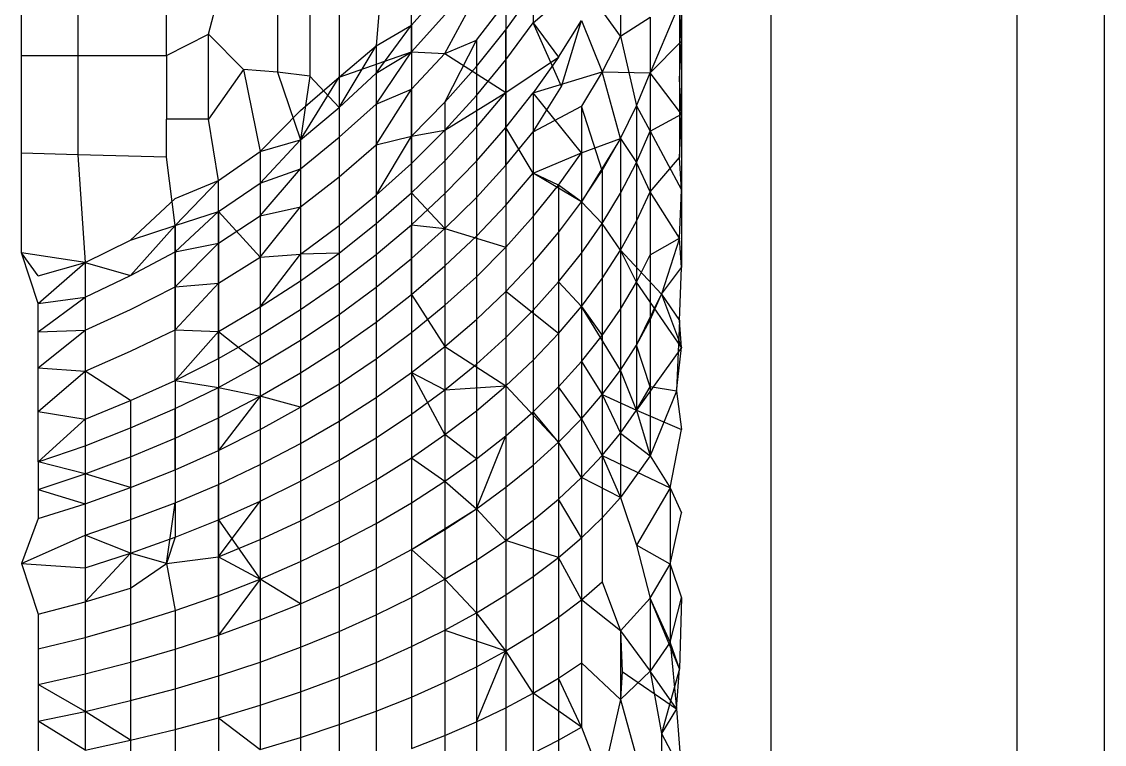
# Model space of a CAD drawing. Header units: inches. Extents: x 17 to 4615, y 5 to 3256.
# Drawn here: x 1650.593 to 1651.632, y 2417.72 to 2418.413 of the extents above; entities that cross this region are included whole.
import ezdxf

# ---------------------------------------------------------------- set-up
doc = ezdxf.new("R2010")
doc.units = ezdxf.units.IN
doc.header["$MEASUREMENT"] = 0

msp = doc.modelspace()

# ---------------------------------------------------------------- linework, layer by layer
for p, q in [((1651.6324, 2589.9496), (1651.6324, 2243.9862)), ((1651.5483, 2589.9138), (1651.5483, 2244.0227)), ((1651.3124, 2589.8133), (1651.3124, 2244.1249)), ((1650.839, 2418.5276), (1650.839, 2418.365)), ((1650.8699, 2418.5229), (1650.8699, 2418.361)), ((1650.8979, 2418.5166), (1650.8981, 2418.3601)), ((1650.9425, 2418.4996), (1650.9337, 2418.3902)), ((1650.9675, 2418.41), (1650.9679, 2418.4823)), ((1650.5933, 2418.3809), (1650.5933, 2418.4632)), ((1650.6471, 2418.4631), (1650.6471, 2418.3809)), ((1650.7324, 2418.3809), (1650.7324, 2418.4628)), ((1651.2265, 2418.4625), (1651.2265, 2418.3948)), ((1650.9675, 2418.41), (1650.9996, 2418.4465)), ((1651.0843, 2418.4124), (1651.1305, 2418.4519)), ((1651.1681, 2418.3994), (1651.1305, 2418.4519)), ((1650.7726, 2418.4014), (1650.7838, 2418.4442)), ((1650.9996, 2418.383), (1651.0298, 2418.4391)), ((1651.058, 2418.4057), (1651.0843, 2418.4423)), ((1651.0843, 2418.4423), (1651.0843, 2418.4124)), ((1651.1681, 2418.4447), (1651.1681, 2418.3994)), ((1651.0298, 2418.3958), (1651.058, 2418.4321)), ((1651.058, 2418.4321), (1651.058, 2418.4057)), ((1651.2247, 2418.4308), (1651.1966, 2418.3644)), ((1651.2247, 2418.4308), (1651.2247, 2418.3581)), ((1651.2265, 2418.3948), (1651.2247, 2418.4308)), ((1650.9675, 2418.3843), (1650.9996, 2418.4199)), ((1651.1681, 2418.3994), (1651.1966, 2418.4179)), ((1651.1966, 2418.4179), (1651.1966, 2418.3644)), ((1650.9337, 2418.364), (1650.9675, 2418.41)), ((1650.9337, 2418.3902), (1650.9675, 2418.41)), ((1650.9675, 2418.3843), (1650.9675, 2418.41)), ((1650.9675, 2418.41), (1650.9675, 2418.3487)), ((1651.0298, 2418.3703), (1651.058, 2418.4057)), ((1651.058, 2418.3768), (1651.0843, 2418.4124)), ((1651.058, 2418.4057), (1651.058, 2418.3768)), ((1651.058, 2418.3454), (1651.058, 2418.4057)), ((1651.0843, 2418.4124), (1651.1085, 2418.3793)), ((1651.1113, 2418.3511), (1651.0843, 2418.4124)), ((1651.1085, 2418.3793), (1651.1305, 2418.4145)), ((1651.1113, 2418.3511), (1651.1305, 2418.4145)), ((1651.1305, 2418.4145), (1651.1504, 2418.3654)), ((1650.7324, 2418.3809), (1650.7726, 2418.4014)), ((1650.7726, 2418.3198), (1650.7726, 2418.4014)), ((1650.7726, 2418.4014), (1650.8063, 2418.3675)), ((1650.9996, 2418.3362), (1651.0298, 2418.3958)), ((1650.9996, 2418.383), (1651.0298, 2418.3958)), ((1651.0298, 2418.3958), (1651.0298, 2418.3703)), ((1651.1681, 2418.3994), (1651.1504, 2418.3654)), ((1651.1681, 2418.3994), (1651.1835, 2418.3326)), ((1651.1966, 2418.3644), (1651.2265, 2418.3948)), ((1651.2247, 2418.3581), (1651.2265, 2418.3948)), ((1651.2265, 2418.3948), (1651.2265, 2418.3246)), ((1650.8981, 2418.3311), (1650.9337, 2418.3902)), ((1650.8981, 2418.3601), (1650.9337, 2418.3902)), ((1650.8981, 2418.3601), (1650.9675, 2418.3843)), ((1650.9337, 2418.3902), (1650.9337, 2418.3342)), ((1650.9337, 2418.3342), (1650.9675, 2418.3843)), ((1650.9337, 2418.364), (1650.9675, 2418.3843)), ((1650.9675, 2418.3843), (1650.9675, 2418.3487)), ((1650.9675, 2418.3843), (1650.9996, 2418.383)), ((1650.5933, 2418.3809), (1650.6471, 2418.3809)), ((1650.5933, 2418.2871), (1650.5933, 2418.3809)), ((1650.6471, 2418.3809), (1650.7324, 2418.3809)), ((1650.6471, 2418.3809), (1650.6472, 2418.2856)), ((1650.7324, 2418.3809), (1650.7324, 2418.3198)), ((1650.9675, 2418.3487), (1650.9996, 2418.383)), ((1650.9996, 2418.383), (1651.058, 2418.3454)), ((1651.0298, 2418.3424), (1651.058, 2418.3768)), ((1651.058, 2418.3454), (1651.1085, 2418.3793)), ((1651.058, 2418.3768), (1651.058, 2418.3454)), ((1651.1085, 2418.3793), (1651.0843, 2418.345)), ((1650.8063, 2418.3675), (1650.7726, 2418.3198)), ((1650.839, 2418.365), (1650.8063, 2418.3675)), ((1650.8063, 2418.3675), (1650.8222, 2418.2889)), ((1650.8699, 2418.361), (1650.839, 2418.365)), ((1650.839, 2418.365), (1650.8609, 2418.3)), ((1650.8981, 2418.3311), (1650.9337, 2418.364)), ((1650.9996, 2418.3362), (1651.0298, 2418.3703)), ((1651.0298, 2418.3703), (1651.0298, 2418.3424)), ((1651.0843, 2418.345), (1651.1504, 2418.3654)), ((1651.1504, 2418.3654), (1651.1305, 2418.3322)), ((1651.1504, 2418.3654), (1651.1966, 2418.3644)), ((1651.1681, 2418.3013), (1651.1504, 2418.3654)), ((1651.1835, 2418.3326), (1651.1966, 2418.3644)), ((1651.1966, 2418.3644), (1651.1966, 2418.3084)), ((1651.2265, 2418.3246), (1651.1966, 2418.3644)), ((1650.8699, 2418.361), (1650.8609, 2418.3)), ((1650.8609, 2418.3281), (1650.8981, 2418.3601)), ((1650.8609, 2418.3), (1650.8981, 2418.3601)), ((1650.8981, 2418.3311), (1650.8699, 2418.361)), ((1650.8981, 2418.3601), (1650.8981, 2418.3311)), ((1651.2247, 2418.3581), (1651.2247, 2418.283)), ((1651.2265, 2418.3246), (1651.2247, 2418.3581)), ((1650.9337, 2418.2951), (1650.9675, 2418.3487)), ((1650.9337, 2418.3342), (1650.9675, 2418.3487)), ((1650.9675, 2418.3034), (1650.9675, 2418.3487)), ((1650.9675, 2418.3487), (1650.9675, 2418.2773)), ((1650.9996, 2418.3092), (1651.058, 2418.3454)), ((1650.9996, 2418.3092), (1651.0298, 2418.3424)), ((1651.0298, 2418.3121), (1651.058, 2418.3454)), ((1651.0298, 2418.3424), (1651.0298, 2418.3121)), ((1651.058, 2418.3454), (1651.058, 2418.3117)), ((1651.058, 2418.2756), (1651.058, 2418.3454)), ((1651.058, 2418.3117), (1651.0843, 2418.345)), ((1651.0843, 2418.3077), (1651.1113, 2418.3511)), ((1651.0843, 2418.345), (1651.0843, 2418.3077)), ((1651.1305, 2418.2874), (1651.0843, 2418.345)), ((1650.8981, 2418.3024), (1650.9337, 2418.3342)), ((1650.9337, 2418.3342), (1650.9337, 2418.2951)), ((1650.9675, 2418.3034), (1650.9996, 2418.3362)), ((1650.9996, 2418.3362), (1650.9996, 2418.3092)), ((1651.0843, 2418.3077), (1651.1305, 2418.3322)), ((1651.1305, 2418.3322), (1651.1305, 2418.2874)), ((1651.1504, 2418.2705), (1651.1305, 2418.3322)), ((1651.1681, 2418.3013), (1651.1835, 2418.3326)), ((1651.1835, 2418.3326), (1651.1835, 2418.2783)), ((1651.1835, 2418.3326), (1651.1966, 2418.3084)), ((1650.8222, 2418.2889), (1650.8609, 2418.3281)), ((1650.8609, 2418.3), (1650.8981, 2418.3311)), ((1650.8981, 2418.3311), (1650.8981, 2418.2645)), ((1651.1966, 2418.3084), (1651.2265, 2418.3246)), ((1651.2247, 2418.283), (1651.2265, 2418.3246)), ((1651.2265, 2418.3246), (1651.2265, 2418.252)), ((1650.7726, 2418.3198), (1650.7324, 2418.3198)), ((1650.7324, 2418.2833), (1650.7324, 2418.3198)), ((1650.7821, 2418.2609), (1650.7726, 2418.3198)), ((1650.9996, 2418.2799), (1651.0298, 2418.3121)), ((1651.0298, 2418.3121), (1651.0298, 2418.2795)), ((1651.0298, 2418.2795), (1651.058, 2418.3117)), ((1651.058, 2418.3117), (1651.058, 2418.2756)), ((1651.0843, 2418.268), (1651.058, 2418.3117)), ((1650.8609, 2418.2722), (1650.8981, 2418.3024)), ((1650.9337, 2418.2468), (1650.9675, 2418.3034)), ((1650.9337, 2418.2951), (1650.9675, 2418.3034)), ((1650.9675, 2418.2773), (1650.9996, 2418.3092)), ((1650.9675, 2418.3034), (1650.9996, 2418.3092)), ((1650.9675, 2418.3034), (1650.9675, 2418.2773)), ((1650.9675, 2418.249), (1650.9675, 2418.3034)), ((1650.9996, 2418.3092), (1650.9996, 2418.2799)), ((1651.058, 2418.2756), (1651.0843, 2418.3077)), ((1651.0843, 2418.3077), (1651.0843, 2418.268)), ((1651.1305, 2418.2874), (1651.1681, 2418.3013)), ((1651.1681, 2418.3013), (1651.1305, 2418.2404)), ((1651.1504, 2418.2705), (1651.1681, 2418.3013)), ((1651.1681, 2418.3013), (1651.1681, 2418.2488)), ((1651.1681, 2418.3013), (1651.1835, 2418.2783)), ((1651.1835, 2418.2783), (1651.1966, 2418.3084)), ((1651.1966, 2418.3084), (1651.1966, 2418.25)), ((1651.1966, 2418.3084), (1651.2265, 2418.252)), ((1650.8222, 2418.2583), (1650.8609, 2418.3)), ((1650.8222, 2418.2889), (1650.8609, 2418.3)), ((1650.8609, 2418.3), (1650.8609, 2418.2722)), ((1650.8981, 2418.2645), (1650.9337, 2418.2951)), ((1650.9337, 2418.2951), (1650.9337, 2418.2468)), ((1650.6472, 2418.2856), (1650.5933, 2418.2871)), ((1650.5933, 2418.1916), (1650.5933, 2418.2871)), ((1650.7324, 2418.2833), (1650.6472, 2418.2856)), ((1650.6472, 2418.2856), (1650.6541, 2418.1821)), ((1650.7406, 2418.2178), (1650.7324, 2418.2833)), ((1650.7821, 2418.2609), (1650.8222, 2418.2889)), ((1650.8222, 2418.2889), (1650.8222, 2418.2583)), ((1650.9675, 2418.249), (1650.9996, 2418.2799)), ((1650.9996, 2418.2799), (1650.9996, 2418.2484)), ((1651.0843, 2418.268), (1651.1305, 2418.2874)), ((1651.1085, 2418.2564), (1651.1305, 2418.2874)), ((1651.1305, 2418.2874), (1651.1305, 2418.2404)), ((1651.1966, 2418.25), (1651.2247, 2418.283)), ((1651.2265, 2418.252), (1651.2247, 2418.283)), ((1650.8222, 2418.227), (1650.8609, 2418.2722)), ((1650.8222, 2418.2583), (1650.8609, 2418.2722)), ((1650.8609, 2418.2722), (1650.8609, 2418.2355)), ((1650.9337, 2418.2468), (1650.9675, 2418.2773)), ((1650.9675, 2418.2773), (1650.9675, 2418.249)), ((1650.9996, 2418.2484), (1651.0298, 2418.2795)), ((1651.0298, 2418.2795), (1651.0298, 2418.2446)), ((1651.0298, 2418.2446), (1651.058, 2418.2756)), ((1651.058, 2418.2756), (1651.058, 2418.2373)), ((1651.1305, 2418.2404), (1651.1504, 2418.2705)), ((1651.1504, 2418.2705), (1651.1504, 2418.2197)), ((1651.1681, 2418.2488), (1651.1835, 2418.2783)), ((1651.1835, 2418.2783), (1651.1835, 2418.2219)), ((1651.1966, 2418.25), (1651.1835, 2418.2783)), ((1650.7406, 2418.2178), (1650.7821, 2418.2609)), ((1650.7406, 2418.2435), (1650.7821, 2418.2609)), ((1650.7821, 2418.2313), (1650.7821, 2418.2609)), ((1650.8609, 2418.2355), (1650.8981, 2418.2645)), ((1650.8981, 2418.2645), (1650.8981, 2418.2178)), ((1651.058, 2418.2373), (1651.0843, 2418.268)), ((1651.0843, 2418.268), (1651.0843, 2418.2262)), ((1651.1085, 2418.2564), (1651.0843, 2418.268)), ((1651.1305, 2418.2404), (1651.0843, 2418.268)), ((1650.7821, 2418.2313), (1650.8222, 2418.2583)), ((1650.8222, 2418.2583), (1650.8222, 2418.227)), ((1650.9337, 2418.2195), (1650.9675, 2418.249)), ((1650.9675, 2418.249), (1650.9675, 2418.2185)), ((1650.9996, 2418.2147), (1650.9675, 2418.249)), ((1650.9675, 2418.2185), (1650.9996, 2418.2484)), ((1650.9996, 2418.2484), (1650.9996, 2418.2147)), ((1651.0843, 2418.2262), (1651.1085, 2418.2564)), ((1651.1085, 2418.2564), (1651.1085, 2418.211)), ((1651.1305, 2418.2404), (1651.1085, 2418.2564)), ((1651.1504, 2418.2197), (1651.1681, 2418.2488)), ((1651.1681, 2418.2488), (1651.1681, 2418.1941)), ((1651.1835, 2418.2219), (1651.1966, 2418.25)), ((1651.1966, 2418.25), (1651.1966, 2418.1896)), ((1651.2247, 2418.2057), (1651.1966, 2418.25)), ((1651.2247, 2418.2057), (1651.2265, 2418.252)), ((1651.2265, 2418.252), (1651.2265, 2418.1773)), ((1650.6979, 2418.2037), (1650.7406, 2418.2435)), ((1650.8981, 2418.2178), (1650.9337, 2418.2468)), ((1650.9337, 2418.2468), (1650.9337, 2418.2195)), ((1650.9996, 2418.2147), (1651.0298, 2418.2446)), ((1651.0298, 2418.2446), (1651.0298, 2418.2076)), ((1651.1085, 2418.211), (1651.1305, 2418.2404)), ((1651.1305, 2418.2404), (1651.1305, 2418.1913)), ((1651.1305, 2418.2404), (1651.1504, 2418.2197)), ((1650.7406, 2418.1924), (1650.7821, 2418.2313)), ((1650.7406, 2418.2178), (1650.7821, 2418.2313)), ((1650.7821, 2418.1624), (1650.7821, 2418.2313)), ((1650.7821, 2418.2313), (1650.8222, 2418.1873)), ((1650.7821, 2418.2313), (1650.7821, 2418.2009)), ((1650.8222, 2418.1873), (1650.8609, 2418.2355)), ((1650.8222, 2418.227), (1650.8609, 2418.2355)), ((1650.8609, 2418.2355), (1650.8609, 2418.1903)), ((1651.0298, 2418.2076), (1651.058, 2418.2373)), ((1651.058, 2418.2373), (1651.058, 2418.1969)), ((1650.6979, 2418.1696), (1650.7406, 2418.2178)), ((1650.6979, 2418.2037), (1650.7406, 2418.2178)), ((1650.7406, 2418.2178), (1650.7406, 2418.1589)), ((1650.7406, 2418.1924), (1650.7406, 2418.2178)), ((1650.7821, 2418.2009), (1650.8222, 2418.227)), ((1650.8222, 2418.227), (1650.8222, 2418.1873)), ((1650.8609, 2418.1903), (1650.8981, 2418.2178)), ((1650.8981, 2418.1913), (1650.9337, 2418.2195)), ((1650.8981, 2418.2178), (1650.8981, 2418.1913)), ((1650.9337, 2418.2195), (1650.9337, 2418.19)), ((1650.9337, 2418.19), (1650.9675, 2418.2185)), ((1650.9675, 2418.2185), (1650.9675, 2418.186)), ((1650.9675, 2418.1514), (1650.9675, 2418.2185)), ((1650.9675, 2418.2185), (1650.9996, 2418.2147)), ((1651.058, 2418.1969), (1651.0843, 2418.2262)), ((1651.0843, 2418.2262), (1651.0843, 2418.1823)), ((1651.1305, 2418.1913), (1651.1504, 2418.2197)), ((1651.1504, 2418.2197), (1651.1504, 2418.1668)), ((1651.1681, 2418.1941), (1651.1504, 2418.2197)), ((1651.1681, 2418.1941), (1651.1835, 2418.2219)), ((1651.1835, 2418.2219), (1651.1835, 2418.1633)), ((1650.9675, 2418.186), (1650.9996, 2418.2147)), ((1650.9996, 2418.2147), (1650.9996, 2418.1789)), ((1650.9996, 2418.2147), (1651.058, 2418.1969)), ((1650.9996, 2418.1789), (1651.0298, 2418.2076)), ((1651.0298, 2418.2076), (1651.0298, 2418.1685)), ((1651.0843, 2418.1823), (1651.1085, 2418.211)), ((1651.1085, 2418.211), (1651.1085, 2418.1635)), ((1650.6541, 2418.1821), (1650.6979, 2418.2037)), ((1650.7406, 2418.1589), (1650.7821, 2418.2009)), ((1650.7406, 2418.1924), (1650.7821, 2418.2009)), ((1650.7821, 2418.2009), (1650.7821, 2418.1624)), ((1651.0298, 2418.1685), (1651.058, 2418.1969)), ((1651.058, 2418.1969), (1651.058, 2418.1544)), ((1651.1966, 2418.1896), (1651.2247, 2418.2057)), ((1651.2247, 2418.2057), (1651.2073, 2418.1517)), ((1651.2265, 2418.1773), (1651.2247, 2418.2057)), ((1650.6541, 2418.1821), (1650.5933, 2418.1916)), ((1650.6092, 2418.1695), (1650.5933, 2418.1916)), ((1650.6092, 2418.1429), (1650.5933, 2418.1916)), ((1650.6979, 2418.1696), (1650.7406, 2418.1924)), ((1650.7406, 2418.1176), (1650.7406, 2418.1924)), ((1650.7406, 2418.1924), (1650.7406, 2418.1589)), ((1650.7821, 2418.1624), (1650.8222, 2418.1873)), ((1650.8222, 2418.1395), (1650.8609, 2418.1903)), ((1650.8222, 2418.1873), (1650.8609, 2418.1903)), ((1650.8222, 2418.1873), (1650.8222, 2418.1128)), ((1650.8609, 2418.1646), (1650.8981, 2418.1913)), ((1650.8981, 2418.1913), (1650.8609, 2418.1903)), ((1650.8609, 2418.1903), (1650.8609, 2418.1646)), ((1650.8609, 2418.1903), (1650.8609, 2418.137)), ((1650.8981, 2418.1913), (1650.8981, 2418.1628)), ((1650.8981, 2418.1913), (1650.8981, 2418.1323)), ((1650.8981, 2418.1628), (1650.9337, 2418.19)), ((1650.9337, 2418.19), (1650.9337, 2418.1585)), ((1650.9337, 2418.19), (1650.9337, 2418.125)), ((1651.1085, 2418.1635), (1651.1305, 2418.1913)), ((1651.1305, 2418.1913), (1651.1305, 2418.1401)), ((1651.1504, 2418.1668), (1651.1681, 2418.1941)), ((1651.1681, 2418.1941), (1651.1681, 2418.1374)), ((1651.1835, 2418.1633), (1651.1681, 2418.1941)), ((1651.1681, 2418.1941), (1651.2073, 2418.1517)), ((1651.1835, 2418.1633), (1651.1966, 2418.1896)), ((1651.1966, 2418.1896), (1651.1966, 2418.1271)), ((1650.6092, 2418.1429), (1650.6541, 2418.1821)), ((1650.6092, 2418.1695), (1650.6541, 2418.1821)), ((1650.6541, 2418.1821), (1650.6979, 2418.1696)), ((1650.6541, 2418.1821), (1650.6541, 2418.1489)), ((1650.9337, 2418.1585), (1650.9675, 2418.186)), ((1650.9675, 2418.186), (1650.9675, 2418.1514)), ((1650.9675, 2418.1514), (1650.9996, 2418.1789)), ((1650.9996, 2418.1789), (1650.9996, 2418.1412)), ((1651.058, 2418.1544), (1651.0843, 2418.1823)), ((1651.0843, 2418.1823), (1651.0843, 2418.1364)), ((1651.2073, 2418.1517), (1651.2265, 2418.1773)), ((1651.2247, 2418.1264), (1651.2265, 2418.1773)), ((1650.6541, 2418.1489), (1650.6979, 2418.1696)), ((1650.9996, 2418.1412), (1651.0298, 2418.1685)), ((1651.0298, 2418.1685), (1651.0298, 2418.1275)), ((1651.1305, 2418.1401), (1651.1504, 2418.1668)), ((1651.1504, 2418.1668), (1651.1504, 2418.112)), ((1650.6979, 2418.137), (1650.7406, 2418.1589)), ((1650.7406, 2418.1176), (1650.7821, 2418.1624)), ((1650.7406, 2418.1589), (1650.7821, 2418.1624)), ((1650.7406, 2418.1589), (1650.7406, 2418.1176)), ((1650.7821, 2418.0901), (1650.7821, 2418.1624)), ((1650.7821, 2418.1624), (1650.7821, 2418.116)), ((1650.8222, 2418.1395), (1650.8609, 2418.1646)), ((1650.8609, 2418.1646), (1650.8609, 2418.137)), ((1650.8609, 2418.137), (1650.8981, 2418.1628)), ((1650.8981, 2418.1628), (1650.8981, 2418.1323)), ((1650.8981, 2418.1323), (1650.9337, 2418.1585)), ((1650.9337, 2418.1585), (1650.9337, 2418.125)), ((1650.9337, 2418.1585), (1650.9337, 2418.0898)), ((1651.0843, 2418.1364), (1651.1085, 2418.1635)), ((1651.1085, 2418.1635), (1651.1085, 2418.114)), ((1651.1305, 2418.1401), (1651.1085, 2418.1635)), ((1651.1681, 2418.1374), (1651.1835, 2418.1633)), ((1651.1835, 2418.1633), (1651.1835, 2418.1028)), ((1651.2265, 2418.1005), (1651.1835, 2418.1633)), ((1650.6092, 2418.1155), (1650.6541, 2418.1489)), ((1650.6092, 2418.1429), (1650.6541, 2418.1489)), ((1650.6541, 2418.1489), (1650.6541, 2418.1171)), ((1650.9337, 2418.125), (1650.9675, 2418.1514)), ((1650.9675, 2418.1514), (1650.9675, 2418.1149)), ((1650.9675, 2418.1514), (1650.9675, 2418.0766)), ((1650.9675, 2418.1514), (1650.9996, 2418.1015)), ((1651.0298, 2418.1275), (1651.058, 2418.1544)), ((1651.058, 2418.1544), (1651.058, 2418.1101)), ((1651.1085, 2418.114), (1651.058, 2418.1544)), ((1651.1835, 2418.1028), (1651.2073, 2418.1517)), ((1651.1966, 2418.1271), (1651.2073, 2418.1517)), ((1651.2073, 2418.1517), (1651.2265, 2418.1005)), ((1651.2073, 2418.1517), (1651.2247, 2418.1264)), ((1650.6092, 2418.1155), (1650.6092, 2418.1429)), ((1650.6541, 2418.1171), (1650.6979, 2418.137)), ((1650.7821, 2418.116), (1650.8222, 2418.1395)), ((1650.8222, 2418.1395), (1650.8222, 2418.1128)), ((1650.8222, 2418.1128), (1650.8609, 2418.137)), ((1650.8609, 2418.137), (1650.8609, 2418.1075)), ((1650.9675, 2418.1149), (1650.9996, 2418.1412)), ((1650.9996, 2418.1412), (1650.9996, 2418.1015)), ((1651.058, 2418.1101), (1651.0843, 2418.1364)), ((1651.0843, 2418.1364), (1651.0843, 2418.0885)), ((1651.1085, 2418.114), (1651.1305, 2418.1401)), ((1651.1305, 2418.1401), (1651.1305, 2418.087)), ((1651.1305, 2418.1401), (1651.1504, 2418.112)), ((1651.1681, 2418.0788), (1651.1305, 2418.1401)), ((1651.1504, 2418.112), (1651.1681, 2418.1374)), ((1651.1681, 2418.1374), (1651.1681, 2418.0788)), ((1650.8609, 2418.1075), (1650.8981, 2418.1323)), ((1650.8981, 2418.1323), (1650.8981, 2418.1)), ((1650.8981, 2418.1), (1650.9337, 2418.125)), ((1650.9337, 2418.125), (1650.9337, 2418.0898)), ((1650.9996, 2418.1015), (1651.0298, 2418.1275)), ((1651.0298, 2418.1275), (1651.0298, 2418.0846)), ((1651.1835, 2418.1028), (1651.1966, 2418.1271)), ((1651.1966, 2418.1271), (1651.1966, 2418.0627)), ((1651.2247, 2418.1264), (1651.2217, 2418.0586)), ((1651.2265, 2418.1005), (1651.2247, 2418.1264)), ((1650.6092, 2418.0809), (1650.6541, 2418.1171)), ((1650.6092, 2418.1155), (1650.6541, 2418.1171)), ((1650.6092, 2418.0809), (1650.6092, 2418.1155)), ((1650.6541, 2418.1171), (1650.6541, 2418.078)), ((1650.6979, 2418.0969), (1650.7406, 2418.1176)), ((1650.7406, 2418.1176), (1650.7821, 2418.116)), ((1650.7406, 2418.069), (1650.7406, 2418.1176)), ((1650.7406, 2418.069), (1650.7821, 2418.116)), ((1650.7821, 2418.116), (1650.7821, 2418.0901)), ((1650.7821, 2418.116), (1650.8222, 2418.0842)), ((1650.9337, 2418.0898), (1650.9675, 2418.1149)), ((1650.9675, 2418.1149), (1650.9675, 2418.0766)), ((1651.0843, 2418.0885), (1651.1085, 2418.114)), ((1651.1085, 2418.114), (1651.1085, 2418.0627)), ((1650.7821, 2418.0901), (1650.8222, 2418.1128)), ((1650.8222, 2418.1128), (1650.8222, 2418.0842)), ((1650.8222, 2418.0842), (1650.8609, 2418.1075)), ((1650.8609, 2418.1075), (1650.8609, 2418.0762)), ((1651.0298, 2418.0846), (1651.058, 2418.1101)), ((1651.058, 2418.1101), (1651.058, 2418.0638)), ((1651.1305, 2418.087), (1651.1504, 2418.112)), ((1651.1504, 2418.112), (1651.1504, 2418.0553)), ((1650.6541, 2418.078), (1650.6979, 2418.0969)), ((1650.8609, 2418.0762), (1650.8981, 2418.1)), ((1650.8981, 2418.1), (1650.8981, 2418.0658)), ((1650.9675, 2418.0766), (1650.9996, 2418.1015)), ((1650.9996, 2418.1015), (1650.9996, 2418.06)), ((1650.9996, 2418.1015), (1651.058, 2418.0638)), ((1651.1681, 2418.0788), (1651.1835, 2418.1028)), ((1651.1835, 2418.1028), (1651.1835, 2418.0404)), ((1651.1966, 2418.0627), (1651.1835, 2418.1028)), ((1651.2265, 2418.1005), (1651.1835, 2418.0404)), ((1651.2217, 2418.0586), (1651.2265, 2418.1005)), ((1650.7406, 2418.069), (1650.7821, 2418.0901)), ((1650.7821, 2418.0901), (1650.7821, 2418.0623)), ((1650.7821, 2418.0623), (1650.8222, 2418.0842)), ((1650.8222, 2418.0842), (1650.8222, 2418.0538)), ((1650.8981, 2418.0658), (1650.9337, 2418.0898)), ((1650.9337, 2418.0898), (1650.9337, 2418.0527)), ((1650.9996, 2418.06), (1651.0298, 2418.0846)), ((1651.0298, 2418.0846), (1651.0298, 2418.0399)), ((1651.058, 2418.0638), (1651.0843, 2418.0885)), ((1651.0843, 2418.0885), (1651.0843, 2418.0389)), ((1651.1085, 2418.0627), (1651.1305, 2418.087)), ((1651.1305, 2418.087), (1651.1305, 2418.0322)), ((1651.1305, 2418.087), (1651.1504, 2418.0553)), ((1650.6092, 2418.0809), (1650.6541, 2418.078)), ((1650.6092, 2418.0392), (1650.6092, 2418.0809)), ((1650.6092, 2418.0392), (1650.6541, 2418.078)), ((1650.6979, 2418.0496), (1650.6541, 2418.078)), ((1650.6541, 2418.078), (1650.6541, 2418.0318)), ((1650.8222, 2418.0538), (1650.8609, 2418.0762)), ((1650.8609, 2418.0762), (1650.8609, 2418.0432)), ((1650.8609, 2418.0762), (1650.8609, 2418.0084)), ((1650.9337, 2418.0527), (1650.9675, 2418.0766)), ((1650.9675, 2418.0766), (1650.9675, 2418.0365)), ((1650.9996, 2418.0169), (1650.9675, 2418.0766)), ((1650.9675, 2418.0766), (1650.9996, 2418.06)), ((1651.1504, 2418.0553), (1651.1681, 2418.0788)), ((1651.1681, 2418.0788), (1651.1681, 2418.0184)), ((1651.1835, 2418.0404), (1651.1681, 2418.0788)), ((1650.6979, 2418.0496), (1650.7406, 2418.069)), ((1650.7406, 2418.069), (1650.7406, 2418.0421)), ((1650.7406, 2418.069), (1650.7821, 2418.0623)), ((1650.7406, 2418.0421), (1650.7821, 2418.0623)), ((1650.7821, 2418.0623), (1650.7821, 2418.0329)), ((1650.7821, 2418.0018), (1650.7821, 2418.0623)), ((1650.7821, 2418.0623), (1650.8222, 2418.0538)), ((1650.8609, 2418.0432), (1650.8981, 2418.0658)), ((1650.8981, 2418.0658), (1650.8981, 2418.03)), ((1650.9996, 2418.06), (1651.058, 2418.0638)), ((1651.0298, 2418.0399), (1651.058, 2418.0638)), ((1651.058, 2418.0638), (1651.058, 2418.0159)), ((1651.1085, 2418.0096), (1651.058, 2418.0638)), ((1651.0843, 2418.0389), (1651.1085, 2418.0627)), ((1651.1085, 2418.0627), (1651.1085, 2418.0096)), ((1651.1305, 2418.0322), (1651.1085, 2418.0627)), ((1651.1835, 2418.0404), (1651.1966, 2418.0627)), ((1651.1966, 2418.0627), (1651.1966, 2417.9966)), ((1651.2217, 2418.0586), (1651.1966, 2418.0627)), ((1650.7821, 2418.0329), (1650.8222, 2418.0538)), ((1650.8222, 2418.0538), (1650.7821, 2418.0018)), ((1650.8222, 2418.0538), (1650.8222, 2418.0218)), ((1650.8609, 2418.0432), (1650.8222, 2418.0538)), ((1650.8981, 2418.03), (1650.9337, 2418.0527)), ((1650.9337, 2418.0527), (1650.9337, 2418.0139)), ((1650.9675, 2418.0365), (1650.9996, 2418.06)), ((1650.9996, 2418.06), (1650.9996, 2418.0169)), ((1651.1305, 2418.0322), (1651.1504, 2418.0553)), ((1651.1504, 2418.0553), (1651.1504, 2417.9969)), ((1651.1504, 2418.0553), (1651.1835, 2418.0404)), ((1651.1504, 2418.0553), (1651.1681, 2418.0184)), ((1651.2217, 2418.0586), (1651.1966, 2417.9966)), ((1651.2217, 2418.0586), (1651.2265, 2418.022)), ((1650.6541, 2418.0318), (1650.6979, 2418.0496)), ((1650.6979, 2418.0496), (1650.6979, 2418.0233)), ((1650.6979, 2418.0233), (1650.7406, 2418.0421)), ((1650.7406, 2418.0421), (1650.7406, 2418.0134)), ((1650.7406, 2417.9832), (1650.7406, 2418.0421)), ((1650.8222, 2418.0218), (1650.8609, 2418.0432)), ((1650.8609, 2418.0432), (1650.8609, 2418.0084)), ((1650.6092, 2418.0392), (1650.6541, 2418.0318)), ((1650.6092, 2417.9909), (1650.6092, 2418.0392)), ((1650.6092, 2417.9909), (1650.6541, 2418.0318)), ((1650.6541, 2418.0318), (1650.6541, 2418.0063)), ((1650.7406, 2418.0134), (1650.7821, 2418.0329)), ((1650.7821, 2418.0329), (1650.7821, 2418.0018)), ((1650.9337, 2418.0139), (1650.9675, 2418.0365)), ((1650.9675, 2418.0365), (1650.9675, 2417.9947)), ((1650.9996, 2418.0169), (1651.0298, 2418.0399)), ((1651.0298, 2418.0399), (1651.0298, 2417.9936)), ((1651.058, 2418.0159), (1651.0843, 2418.0389)), ((1651.0843, 2418.0389), (1651.0843, 2417.9877)), ((1651.1085, 2418.0096), (1651.0843, 2418.0389)), ((1651.1085, 2418.0096), (1651.1305, 2418.0322)), ((1651.1305, 2418.0322), (1651.1305, 2417.9757)), ((1651.1305, 2418.0322), (1651.1504, 2417.9969)), ((1651.1681, 2418.0184), (1651.1835, 2418.0404)), ((1651.1835, 2418.0404), (1651.1966, 2417.9966)), ((1651.1835, 2418.0404), (1651.2265, 2418.022)), ((1650.6541, 2418.0063), (1650.6979, 2418.0233)), ((1650.6979, 2418.0233), (1650.6979, 2417.9955)), ((1650.7821, 2418.0018), (1650.8222, 2418.0218)), ((1650.8222, 2418.0218), (1650.8222, 2417.9881)), ((1650.8609, 2418.0084), (1650.8981, 2418.03)), ((1650.8981, 2418.03), (1650.8981, 2417.9924)), ((1651.2157, 2417.9659), (1651.2265, 2418.022)), ((1650.6979, 2417.9955), (1650.7406, 2418.0134)), ((1650.7406, 2418.0134), (1650.7406, 2417.9832)), ((1650.8981, 2417.9924), (1650.9337, 2418.0139)), ((1650.9337, 2418.0139), (1650.9337, 2417.9736)), ((1650.9675, 2417.9947), (1650.9996, 2418.0169)), ((1650.9996, 2418.0169), (1650.9996, 2417.9721)), ((1651.0298, 2417.9936), (1650.9996, 2418.0169)), ((1651.0298, 2417.9936), (1651.058, 2418.0159)), ((1651.0298, 2417.9457), (1651.058, 2418.0159)), ((1651.058, 2418.0159), (1651.058, 2417.9664)), ((1651.0843, 2417.9877), (1651.1085, 2418.0096)), ((1651.1085, 2418.0096), (1651.1085, 2417.955)), ((1651.1305, 2417.9757), (1651.1085, 2418.0096)), ((1651.1504, 2417.9969), (1651.1681, 2418.0184)), ((1651.1681, 2418.0184), (1651.1681, 2417.9565)), ((1651.1681, 2418.0184), (1651.1966, 2417.9966)), ((1650.6092, 2417.9909), (1650.6541, 2418.0063)), ((1650.6541, 2418.0063), (1650.6541, 2417.9792)), ((1650.7406, 2417.9832), (1650.7821, 2418.0018)), ((1650.7821, 2418.0018), (1650.7821, 2417.9692)), ((1650.8222, 2417.9881), (1650.8609, 2418.0084)), ((1650.8609, 2418.0084), (1650.8609, 2417.9721)), ((1650.6092, 2417.9909), (1650.6092, 2417.9644)), ((1650.6541, 2417.9792), (1650.6092, 2417.9909)), ((1650.6541, 2417.9792), (1650.6979, 2417.9955)), ((1650.6979, 2417.9955), (1650.6979, 2417.9661)), ((1650.8609, 2417.9721), (1650.8981, 2417.9924)), ((1650.8981, 2417.9924), (1650.8981, 2417.9534)), ((1650.9337, 2417.9736), (1650.9675, 2417.9947)), ((1650.9675, 2417.9947), (1650.9675, 2417.9515)), ((1650.9675, 2417.9947), (1650.9996, 2417.9721)), ((1650.9996, 2417.9721), (1651.0298, 2417.9936)), ((1651.0298, 2417.9936), (1651.0298, 2417.9457)), ((1651.1305, 2417.9757), (1651.1504, 2417.9969)), ((1651.1504, 2417.9969), (1651.1504, 2417.9369)), ((1651.1504, 2417.9969), (1651.1681, 2417.9565)), ((1651.1504, 2417.9969), (1651.2157, 2417.9659)), ((1651.1966, 2417.9966), (1651.1681, 2417.9565)), ((1651.1966, 2417.9966), (1651.2157, 2417.9659)), ((1650.6092, 2417.9644), (1650.6541, 2417.9792)), ((1650.6541, 2417.9792), (1650.6541, 2417.9505)), ((1650.6979, 2417.9661), (1650.6541, 2417.9792)), ((1650.6979, 2417.9661), (1650.7406, 2417.9832)), ((1650.7406, 2417.9832), (1650.7406, 2417.9515)), ((1650.7821, 2417.9692), (1650.8222, 2417.9881)), ((1650.8222, 2417.9881), (1650.8222, 2417.953)), ((1651.058, 2417.9664), (1651.0843, 2417.9877)), ((1651.0843, 2417.9877), (1651.0843, 2417.9349)), ((1650.7406, 2417.9515), (1650.7821, 2417.9692)), ((1650.7821, 2417.9692), (1650.7821, 2417.935)), ((1650.7821, 2417.8995), (1650.7821, 2417.9692)), ((1650.8222, 2417.953), (1650.8609, 2417.9721)), ((1650.8609, 2417.9721), (1650.8609, 2417.9343)), ((1650.8981, 2417.9534), (1650.9337, 2417.9736)), ((1650.9337, 2417.9736), (1650.9337, 2417.9317)), ((1650.9675, 2417.9515), (1650.9996, 2417.9721)), ((1650.9996, 2417.9721), (1650.9996, 2417.9258)), ((1650.9996, 2417.9721), (1651.0298, 2417.9457)), ((1651.1085, 2417.955), (1651.1305, 2417.9757)), ((1651.1305, 2417.9757), (1651.1305, 2417.9177)), ((1651.1681, 2417.9565), (1651.1305, 2417.9757)), ((1650.6092, 2417.9644), (1650.6092, 2417.9365)), ((1650.6092, 2417.9644), (1650.6541, 2417.9505)), ((1650.6541, 2417.9505), (1650.6979, 2417.9661)), ((1650.6979, 2417.9661), (1650.6979, 2417.9353)), ((1651.0298, 2417.9457), (1651.058, 2417.9664)), ((1651.058, 2417.9664), (1651.058, 2417.9154)), ((1651.2157, 2417.9659), (1651.1835, 2417.9109)), ((1651.2157, 2417.9659), (1651.2157, 2417.8924)), ((1651.2157, 2417.9659), (1651.2265, 2417.9419)), ((1650.6092, 2417.9365), (1650.6541, 2417.9505)), ((1650.6541, 2417.9505), (1650.6541, 2417.9205)), ((1650.6979, 2417.9353), (1650.7406, 2417.9515)), ((1650.7324, 2417.8931), (1650.7406, 2417.9515)), ((1650.7406, 2417.9515), (1650.7406, 2417.9184)), ((1650.7821, 2417.935), (1650.8222, 2417.953)), ((1650.7821, 2417.8995), (1650.8222, 2417.953)), ((1650.8222, 2417.953), (1650.8222, 2417.9163)), ((1650.8222, 2417.953), (1650.8222, 2417.8783)), ((1650.8609, 2417.9343), (1650.8981, 2417.9534)), ((1650.8981, 2417.9534), (1650.8981, 2417.9129)), ((1650.9337, 2417.9317), (1650.9675, 2417.9515)), ((1650.9675, 2417.9515), (1650.9675, 2417.9067)), ((1651.0843, 2417.9349), (1651.1085, 2417.955)), ((1651.1085, 2417.955), (1651.1085, 2417.899)), ((1651.1305, 2417.9177), (1651.1085, 2417.955)), ((1651.1504, 2417.9369), (1651.1681, 2417.9565)), ((1651.1681, 2417.9565), (1651.1835, 2417.9109)), ((1650.9675, 2417.9067), (1651.0298, 2417.9457)), ((1650.9996, 2417.9258), (1651.0298, 2417.9457)), ((1651.0298, 2417.9457), (1651.0298, 2417.8964)), ((1651.058, 2417.9154), (1651.0298, 2417.9457)), ((1651.1305, 2417.9177), (1651.1504, 2417.9369)), ((1651.1504, 2417.9369), (1651.1504, 2417.8756)), ((1651.2157, 2417.8924), (1651.2265, 2417.9419)), ((1650.6092, 2417.9365), (1650.5933, 2417.8931)), ((1650.6541, 2417.9205), (1650.6979, 2417.9353)), ((1650.6979, 2417.9353), (1650.6979, 2417.903)), ((1650.7406, 2417.9184), (1650.7821, 2417.935)), ((1650.7821, 2417.935), (1650.7821, 2417.8995)), ((1650.7821, 2417.935), (1650.8222, 2417.8783)), ((1650.8222, 2417.9163), (1650.8609, 2417.9343)), ((1650.8609, 2417.9343), (1650.8609, 2417.8951)), ((1650.8981, 2417.9129), (1650.9337, 2417.9317)), ((1650.9337, 2417.9317), (1650.9337, 2417.8885)), ((1651.058, 2417.9154), (1651.0843, 2417.9349)), ((1651.0843, 2417.9349), (1651.0843, 2417.8807)), ((1650.5933, 2417.8931), (1650.6541, 2417.9205)), ((1650.6541, 2417.9205), (1650.6541, 2417.889)), ((1650.6979, 2417.903), (1650.6541, 2417.9205)), ((1650.6541, 2417.9205), (1650.6541, 2417.8563)), ((1650.6979, 2417.903), (1650.7406, 2417.9184)), ((1650.7406, 2417.9184), (1650.7324, 2417.8931)), ((1650.7821, 2417.8995), (1650.8222, 2417.9163)), ((1650.8222, 2417.9163), (1650.8222, 2417.8783)), ((1650.9675, 2417.9067), (1650.9996, 2417.9258)), ((1650.9996, 2417.9258), (1650.9996, 2417.8782)), ((1651.1085, 2417.899), (1651.1305, 2417.9177)), ((1651.1305, 2417.9177), (1651.1305, 2417.8584)), ((1650.8609, 2417.8951), (1650.8981, 2417.9129)), ((1650.8981, 2417.9129), (1650.8981, 2417.8711)), ((1650.9337, 2417.8885), (1650.9675, 2417.9067)), ((1650.9675, 2417.9067), (1650.9675, 2417.8607)), ((1650.9996, 2417.8782), (1650.9675, 2417.9067)), ((1651.0298, 2417.8964), (1651.058, 2417.9154)), ((1651.058, 2417.9154), (1651.058, 2417.863)), ((1651.1085, 2417.899), (1651.058, 2417.9154)), ((1651.1835, 2417.9109), (1651.1966, 2417.86)), ((1651.2157, 2417.8924), (1651.1835, 2417.9109)), ((1650.6541, 2417.889), (1650.6979, 2417.903)), ((1650.6979, 2417.903), (1650.6541, 2417.8563)), ((1650.6979, 2417.903), (1650.6979, 2417.8694)), ((1650.7324, 2417.8931), (1650.6979, 2417.903)), ((1650.7324, 2417.8931), (1650.7821, 2417.8995)), ((1650.7821, 2417.8995), (1650.7821, 2417.8626)), ((1650.7821, 2417.8245), (1650.7821, 2417.8995)), ((1650.7821, 2417.8995), (1650.8222, 2417.8783)), ((1650.8222, 2417.8783), (1650.8609, 2417.8951)), ((1650.8609, 2417.8951), (1650.8609, 2417.8546)), ((1650.9996, 2417.8782), (1651.0298, 2417.8964)), ((1651.0298, 2417.8964), (1651.0298, 2417.8458)), ((1651.0843, 2417.8807), (1651.1085, 2417.899)), ((1651.1085, 2417.899), (1651.1085, 2417.8416)), ((1651.1305, 2417.8584), (1651.1085, 2417.899)), ((1650.5933, 2417.8931), (1650.6092, 2417.8444)), ((1650.5933, 2417.8931), (1650.6541, 2417.889)), ((1650.6541, 2417.889), (1650.6541, 2417.8563)), ((1650.6979, 2417.8694), (1650.7324, 2417.8931)), ((1650.7324, 2417.8931), (1650.7406, 2417.848)), ((1650.8981, 2417.8711), (1650.9337, 2417.8885)), ((1650.9337, 2417.8885), (1650.9337, 2417.8439)), ((1651.1966, 2417.86), (1651.2157, 2417.8924)), ((1651.2157, 2417.8924), (1651.2157, 2417.8177)), ((1651.2157, 2417.8924), (1651.2265, 2417.8603)), ((1650.7821, 2417.8626), (1650.8222, 2417.8783)), ((1650.8222, 2417.8783), (1650.7821, 2417.8245)), ((1650.8222, 2417.8783), (1650.8222, 2417.8391)), ((1650.8609, 2417.8546), (1650.8222, 2417.8783)), ((1650.9675, 2417.8607), (1650.9996, 2417.8782)), ((1650.9996, 2417.8782), (1650.9996, 2417.8293)), ((1651.0298, 2417.8458), (1650.9996, 2417.8782)), ((1651.058, 2417.863), (1651.0843, 2417.8807)), ((1651.0843, 2417.8807), (1651.0843, 2417.8253)), ((1651.1305, 2417.8584), (1651.1504, 2417.8756)), ((1651.1504, 2417.8756), (1651.1681, 2417.8284)), ((1650.6541, 2417.8563), (1650.6979, 2417.8694)), ((1650.6979, 2417.8694), (1650.6979, 2417.8346)), ((1650.8609, 2417.8546), (1650.8981, 2417.8711)), ((1650.8981, 2417.8711), (1650.8981, 2417.828)), ((1650.6092, 2417.8444), (1650.6541, 2417.8563)), ((1650.6541, 2417.8563), (1650.6541, 2417.8223)), ((1650.7406, 2417.848), (1650.7821, 2417.8626)), ((1650.7821, 2417.8626), (1650.7821, 2417.8245)), ((1650.8222, 2417.8391), (1650.8609, 2417.8546)), ((1650.8609, 2417.8546), (1650.8609, 2417.8129)), ((1650.9337, 2417.8439), (1650.9675, 2417.8607)), ((1650.9675, 2417.8607), (1650.9675, 2417.8134)), ((1651.0298, 2417.8458), (1651.058, 2417.863)), ((1651.058, 2417.863), (1651.058, 2417.8094)), ((1651.1085, 2417.8416), (1651.1305, 2417.8584)), ((1651.1305, 2417.8584), (1651.1305, 2417.7978)), ((1651.1681, 2417.8284), (1651.1305, 2417.8584)), ((1651.1681, 2417.8284), (1651.1966, 2417.86)), ((1651.1966, 2417.86), (1651.1966, 2417.7898)), ((1651.2157, 2417.8177), (1651.1966, 2417.86)), ((1651.2247, 2417.7922), (1651.1966, 2417.86)), ((1651.2157, 2417.8177), (1651.2265, 2417.8603)), ((1651.2265, 2417.8603), (1651.2247, 2417.7922)), ((1650.6092, 2417.8444), (1650.6092, 2417.8113)), ((1650.6979, 2417.8346), (1650.7406, 2417.848)), ((1650.7406, 2417.848), (1650.7406, 2417.811)), ((1650.8981, 2417.828), (1650.9337, 2417.8439)), ((1650.9337, 2417.8439), (1650.9337, 2417.7982)), ((1650.9996, 2417.8293), (1651.0298, 2417.8458)), ((1651.0298, 2417.8458), (1651.0298, 2417.794)), ((1651.058, 2417.8094), (1651.0298, 2417.8458)), ((1650.6541, 2417.8223), (1650.6979, 2417.8346)), ((1650.6979, 2417.8346), (1650.6979, 2417.7986)), ((1650.7821, 2417.8245), (1650.8222, 2417.8391)), ((1650.8222, 2417.8391), (1650.8222, 2417.7986)), ((1651.0843, 2417.8253), (1651.1085, 2417.8416)), ((1651.1085, 2417.8416), (1651.1085, 2417.7831)), ((1650.6092, 2417.8113), (1650.6541, 2417.8223)), ((1650.6541, 2417.8223), (1650.6541, 2417.7873)), ((1650.7406, 2417.811), (1650.7821, 2417.8245)), ((1650.7821, 2417.8245), (1650.7821, 2417.7853)), ((1650.8609, 2417.8129), (1650.8981, 2417.828)), ((1650.8981, 2417.828), (1650.8981, 2417.7837)), ((1650.9675, 2417.8134), (1650.9996, 2417.8293)), ((1650.9996, 2417.8293), (1650.9996, 2417.7792)), ((1650.9996, 2417.8293), (1651.058, 2417.8094)), ((1651.058, 2417.8094), (1651.0843, 2417.8253)), ((1651.0843, 2417.8253), (1651.0843, 2417.7687)), ((1651.1681, 2417.8284), (1651.1681, 2417.7625)), ((1651.1681, 2417.8284), (1651.1966, 2417.7898)), ((1651.1681, 2417.8284), (1651.1697, 2417.7895)), ((1650.8222, 2417.7986), (1650.8609, 2417.8129)), ((1650.8609, 2417.8129), (1650.8609, 2417.77)), ((1650.9337, 2417.7982), (1650.9675, 2417.8134)), ((1650.9675, 2417.8134), (1650.9675, 2417.765)), ((1651.2157, 2417.8177), (1651.1966, 2417.7898)), ((1651.2157, 2417.8177), (1651.2217, 2417.7537)), ((1651.2247, 2417.7922), (1651.2157, 2417.8177)), ((1650.6092, 2417.8113), (1650.6092, 2417.777)), ((1650.6979, 2417.7986), (1650.7406, 2417.811)), ((1650.7406, 2417.811), (1650.7406, 2417.7729)), ((1651.0298, 2417.794), (1651.058, 2417.8094)), ((1651.0298, 2417.7412), (1651.058, 2417.8094)), ((1651.058, 2417.8094), (1651.058, 2417.7547)), ((1651.0843, 2417.7687), (1651.058, 2417.8094)), ((1650.6541, 2417.7873), (1650.6979, 2417.7986)), ((1650.6979, 2417.7986), (1650.6979, 2417.7615)), ((1650.7821, 2417.7853), (1650.8222, 2417.7986)), ((1650.8222, 2417.7986), (1650.8222, 2417.7571)), ((1650.8981, 2417.7837), (1650.9337, 2417.7982)), ((1650.9337, 2417.7982), (1650.9337, 2417.7514)), ((1650.9996, 2417.7792), (1651.0298, 2417.794)), ((1651.0298, 2417.794), (1651.0298, 2417.7412)), ((1651.1085, 2417.7831), (1651.1305, 2417.7978)), ((1651.1305, 2417.7978), (1651.1305, 2417.7362)), ((1651.1305, 2417.7978), (1651.1681, 2417.7625)), ((1651.2247, 2417.7922), (1651.2073, 2417.7301)), ((1651.2217, 2417.7537), (1651.2247, 2417.7922)), ((1650.6092, 2417.777), (1650.6541, 2417.7873)), ((1650.6541, 2417.7873), (1650.6541, 2417.7511)), ((1650.7406, 2417.7729), (1650.7821, 2417.7853)), ((1650.7821, 2417.7853), (1650.7821, 2417.745)), ((1650.8609, 2417.77), (1650.8981, 2417.7837)), ((1650.8981, 2417.7837), (1650.8981, 2417.7385)), ((1651.0843, 2417.7687), (1651.1085, 2417.7831)), ((1651.1085, 2417.7831), (1651.1085, 2417.7235)), ((1651.1305, 2417.7362), (1651.1085, 2417.7831)), ((1651.1966, 2417.7898), (1651.1681, 2417.7625)), ((1651.1697, 2417.7895), (1651.1681, 2417.7625)), ((1651.1697, 2417.7895), (1651.2217, 2417.7537)), ((1651.2217, 2417.7537), (1651.1966, 2417.7898)), ((1651.1966, 2417.7898), (1651.2073, 2417.7301)), ((1650.6092, 2417.777), (1650.6092, 2417.7417)), ((1650.6541, 2417.7511), (1650.6092, 2417.777)), ((1650.6979, 2417.7615), (1650.7406, 2417.7729)), ((1650.7406, 2417.7729), (1650.7406, 2417.7338)), ((1650.9675, 2417.765), (1650.9996, 2417.7792)), ((1650.9996, 2417.7792), (1650.9996, 2417.7281)), ((1650.6541, 2417.7511), (1650.6979, 2417.7615)), ((1650.6979, 2417.7615), (1650.6979, 2417.7235)), ((1650.8222, 2417.7571), (1650.8609, 2417.77)), ((1650.8609, 2417.77), (1650.8609, 2417.7262)), ((1650.9337, 2417.7514), (1650.9675, 2417.765)), ((1650.9675, 2417.765), (1650.9675, 2417.7156)), ((1651.058, 2417.7547), (1651.0843, 2417.7687)), ((1651.0843, 2417.7687), (1651.0843, 2417.7111)), ((1651.1305, 2417.7362), (1651.0843, 2417.7687)), ((1651.1681, 2417.7625), (1651.1504, 2417.6845)), ((1651.1681, 2417.7625), (1651.1835, 2417.707)), ((1650.6092, 2417.7417), (1650.6541, 2417.7511)), ((1650.6541, 2417.7511), (1650.6541, 2417.714)), ((1650.6979, 2417.7235), (1650.6541, 2417.7511)), ((1650.7821, 2417.745), (1650.8222, 2417.7571)), ((1650.8222, 2417.7571), (1650.8222, 2417.7146)), ((1650.8981, 2417.7385), (1650.9337, 2417.7514)), ((1650.9337, 2417.7514), (1650.9337, 2417.7037)), ((1651.0298, 2417.7412), (1651.058, 2417.7547)), ((1651.058, 2417.7547), (1651.058, 2417.699)), ((1651.2217, 2417.7537), (1651.2073, 2417.7301)), ((1651.2217, 2417.7537), (1651.2265, 2417.6937)), ((1650.6092, 2417.7417), (1650.6092, 2417.7055)), ((1650.6541, 2417.714), (1650.6092, 2417.7417)), ((1650.7406, 2417.7338), (1650.7821, 2417.745)), ((1650.7821, 2417.745), (1650.7821, 2417.7038)), ((1650.7821, 2417.745), (1650.8222, 2417.7146)), ((1650.9996, 2417.7281), (1651.0298, 2417.7412)), ((1651.0298, 2417.7412), (1651.0298, 2417.6874)), ((1650.6979, 2417.7235), (1650.7406, 2417.7338)), ((1650.7406, 2417.7338), (1650.7406, 2417.6938)), ((1650.8609, 2417.7262), (1650.8981, 2417.7385)), ((1650.8981, 2417.7385), (1650.8981, 2417.6923)), ((1651.1085, 2417.7235), (1651.1305, 2417.7362)), ((1651.1305, 2417.7362), (1651.1504, 2417.6845)), ((1651.2073, 2417.7301), (1651.2073, 2417.6557)), ((1651.2073, 2417.7301), (1651.2265, 2417.6937)), ((1650.6541, 2417.714), (1650.6979, 2417.7235)), ((1650.6979, 2417.7235), (1650.6979, 2417.6845)), ((1650.8222, 2417.7146), (1650.8609, 2417.7262)), ((1650.8609, 2417.7262), (1650.8609, 2417.6814)), ((1650.9675, 2417.7156), (1650.9996, 2417.7281)), ((1650.9996, 2417.7281), (1650.9996, 2417.6762)), ((1651.0843, 2417.7111), (1651.1085, 2417.7235)), ((1651.1085, 2417.7235), (1651.1085, 2417.663))]:
    msp.add_line(p, q)

doc.saveas('drawing.dxf')
